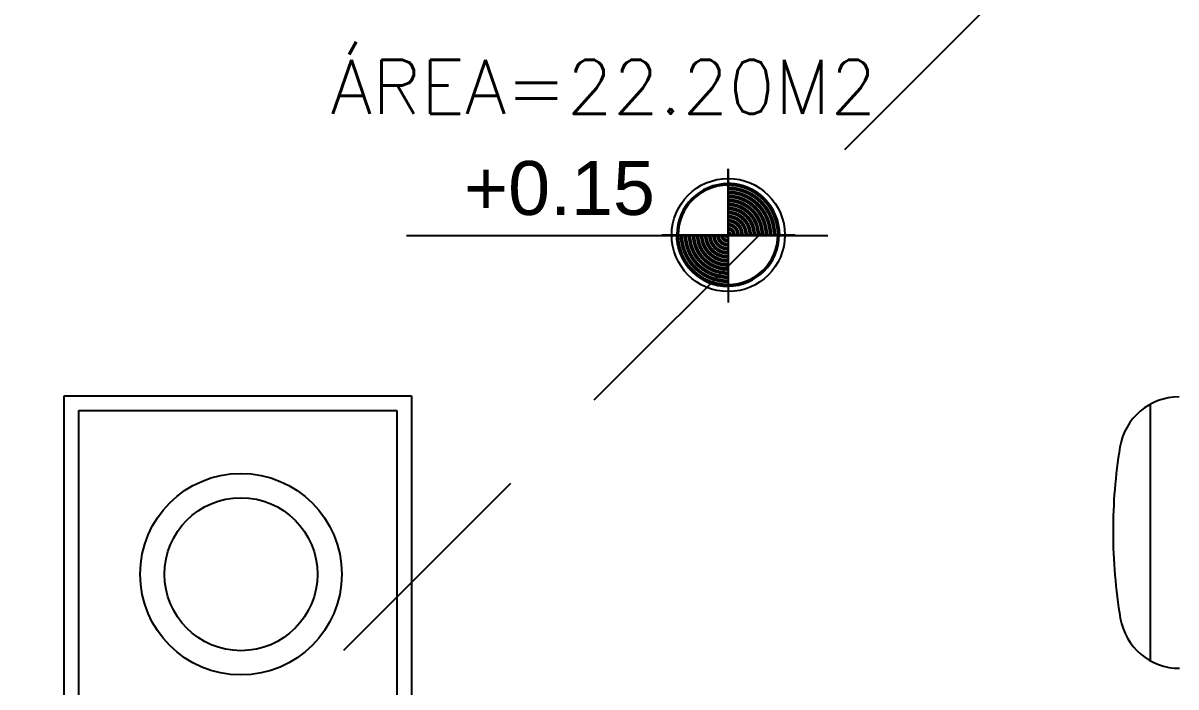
# Model space of a CAD drawing. Extents: x 500 to 638, y 181 to 267.
# Drawn here: x 536.966 to 539.102, y 229.937 to 231.168 of the extents above; entities that cross this region are included whole.
import ezdxf

# ---------------------------------------------------------------- set-up
doc = ezdxf.new("R2010")
doc.units = 0
doc.header["$LTSCALE"] = 7
doc.linetypes.add('HIDDEN2', pattern=[0.1875, 0.125, -0.0625])
for name, color, linetype in [('ACESSÓRIO', 2, 'CONTINUOUS'), ('COBERTURA', 6, 'CONTINUOUS'), ('TEXTO2', 40, 'CONTINUOUS')]:
    doc.layers.add(name, color=color, linetype=linetype)
doc.styles.add('ARIALN', font='arial.ttf')
doc.styles.add('SIMPLEX', font='SIMPLEX.SHX')

# ---------------------------------------------------------------- blocks, each defined once
blk = doc.blocks.new('A$C41DD45C2')
at = {"layer": 'ACESSÓRIO'}
blk.add_line((0.082, 1.7124), (0.082, 1.2371), dxfattribs=at)
for centre, radius, start, end in [((0.1354, 1.6149), 0.1112, 90, 170.6936), ((0.9732, 1.4776), 0.9602, 170.6936, 180.0902), ((0.9964, 1.4776), 0.9834, 180.0902, 189.4567), ((0.1361, 1.3343), 0.1112, 189.4567, 270)]:
    blk.add_arc(centre, radius, start, end, dxfattribs=at)

msp = doc.modelspace()

# ---------------------------------------------------------------- linework, layer by layer
at = {"layer": 'ACESSÓRIO'}
for p, q in [((537.0425, 229.4514), (537.0425, 230.4766)), ((537.0425, 230.4766), (537.6854, 230.4766)), ((537.6854, 230.4766), (537.6854, 229.4514)), ((537.0695, 229.4784), (537.0695, 230.4496)), ((537.0695, 230.4496), (537.6584, 230.4496)), ((537.6584, 230.4496), (537.6584, 229.4784))]:
    msp.add_line(p, q, dxfattribs=at)
for radius in [0.1867, 0.1417]:
    msp.add_circle((537.3697, 230.1463), radius, dxfattribs=at)
at = {"layer": 'COBERTURA', "linetype": 'HIDDEN2', "ltscale": 0.5}
msp.add_line((534.776, 227.2212), (539.7014, 232.1466), dxfattribs=at)
at = {"layer": 'TEXTO2'}
for p, q in [((538.2724, 230.7748), (538.2724, 230.8972)), ((538.2724, 230.8972), (538.2724, 230.6499)), ((537.6763, 230.7741), (538.4566, 230.7741)), ((538.396, 230.7748), (538.1493, 230.7748)), ((538.1821, 230.7754), (538.3626, 230.7754))]:
    msp.add_line(p, q, dxfattribs=at)
at = {"layer": 'TEXTO2', "const_width": 0.0068}
for points in [[(538.3654, 230.7748, 0.00165), (538.3654, 230.7754, 0.412282), (538.2724, 230.869, 1)], [(538.3579, 230.7748, 0.00165), (538.3579, 230.7754, 0.412282), (538.2723, 230.8615, 0.412282)], [(538.3429, 230.7748, 0.001965), (538.3429, 230.7754, 0.411913), (538.2723, 230.8465, 0.411913)], [(538.3504, 230.7748, 0.001965), (538.3504, 230.7754, 0.411913), (538.2724, 230.854, 1)], [(538.3279, 230.7748, 0.002428), (538.3279, 230.7754, 0.411372), (538.2723, 230.8315, 0.411372)], [(538.3354, 230.7748, 0.002428), (538.3354, 230.7754, 0.411372), (538.2724, 230.839, 1)], [(538.3204, 230.7748, 0.003176), (538.3204, 230.7754, 0.410497), (538.2724, 230.824, 1)], [(538.3129, 230.7749, 0.003176), (538.3129, 230.7754, 0.410497), (538.2723, 230.8165, 0.410497)], [(538.3054, 230.7748, 0.004592), (538.3054, 230.7754, 0.408844), (538.2724, 230.809, 1)], [(538.2829, 230.7752, 0.004592), (538.2829, 230.7754, 0.408844), (538.272, 230.7865, 0.408844)], [(538.2904, 230.775, 0.004592), (538.2904, 230.7754, 0.408844), (538.2721, 230.794, 0.408844)], [(538.2979, 230.7749, 0.004592), (538.2979, 230.7754, 0.408844), (538.2722, 230.8015, 0.408844)], [(538.1781, 230.7748, 0.414214), (538.2724, 230.6817, 0.412282)], [(538.1856, 230.7748, 0.414214), (538.2723, 230.6892, 0.414214)], [(538.1931, 230.7754, 0.416517), (538.2724, 230.6967, 0.411913)], [(538.2006, 230.7754, 0.416517), (538.2723, 230.7042, 0.416517)], [(538.2081, 230.7754, 0.417061), (538.2724, 230.7117, 0.411372)], [(538.2156, 230.7754, 0.417061), (538.2723, 230.7192, 0.417061)], [(538.2231, 230.7754, 0.41794), (538.2724, 230.7267, 0.410497)], [(538.2306, 230.7754, 0.41794), (538.2723, 230.7342, 0.41794)], [(538.2381, 230.7754, 0.419603), (538.2724, 230.7417, 0.408844)], [(538.2456, 230.7754, 0.419603), (538.2722, 230.7492, 0.419603)], [(538.2531, 230.7754, 0.419603), (538.2721, 230.7567, 0.419603)], [(538.2606, 230.7754, 0.419603), (538.272, 230.7642, 0.419603)], [(538.2681, 230.7754, 0.419603), (538.2718, 230.7717, 0.419603)], [(538.2754, 230.7753, 0.004592), (538.2754, 230.7754, 0.408844), (538.2718, 230.779, 0.408844)]]:
    msp.add_lwpolyline(points, format="xyb", dxfattribs=at)
at = {"layer": 'TEXTO2'}
msp.add_circle((538.2724, 230.7748), 0.1048, dxfattribs=at)
for centre, radius, start, end in [((538.2719, 230.7751), 0.0949, 270, 180), ((538.2719, 230.7751), 0.0921, 270, 180), ((538.2724, 230.7748), 0.0952, 0, 90), ((538.2724, 230.7748), 0.0944, 0, 90), ((538.2724, 230.7748), 0.0928, 0, 90), ((538.2724, 230.7748), 0.0952, 180, 270), ((538.2724, 230.7748), 0.0944, 180, 270), ((538.2724, 230.7748), 0.0928, 180, 270)]:
    msp.add_arc(centre, radius, start, end, dxfattribs=at)

# ---------------------------------------------------------------- block references
at = {"layer": 'ACESSÓRIO'}
msp.add_blockref('A$C41DD45C2', (538.9721, 228.7488), dxfattribs=at)

# ---------------------------------------------------------------- texts
at = {"layer": 'TEXTO2'}
for s, style, p in [('ÁREA=22.20M2', 'SIMPLEX', (537.5357, 230.9995)), ('+0.15', 'ARIALN', (537.7831, 230.812))]:
    msp.add_text(s, height=0.1, dxfattribs=dict(at, style=style)).set_placement(p)

doc.saveas('drawing.dxf')
